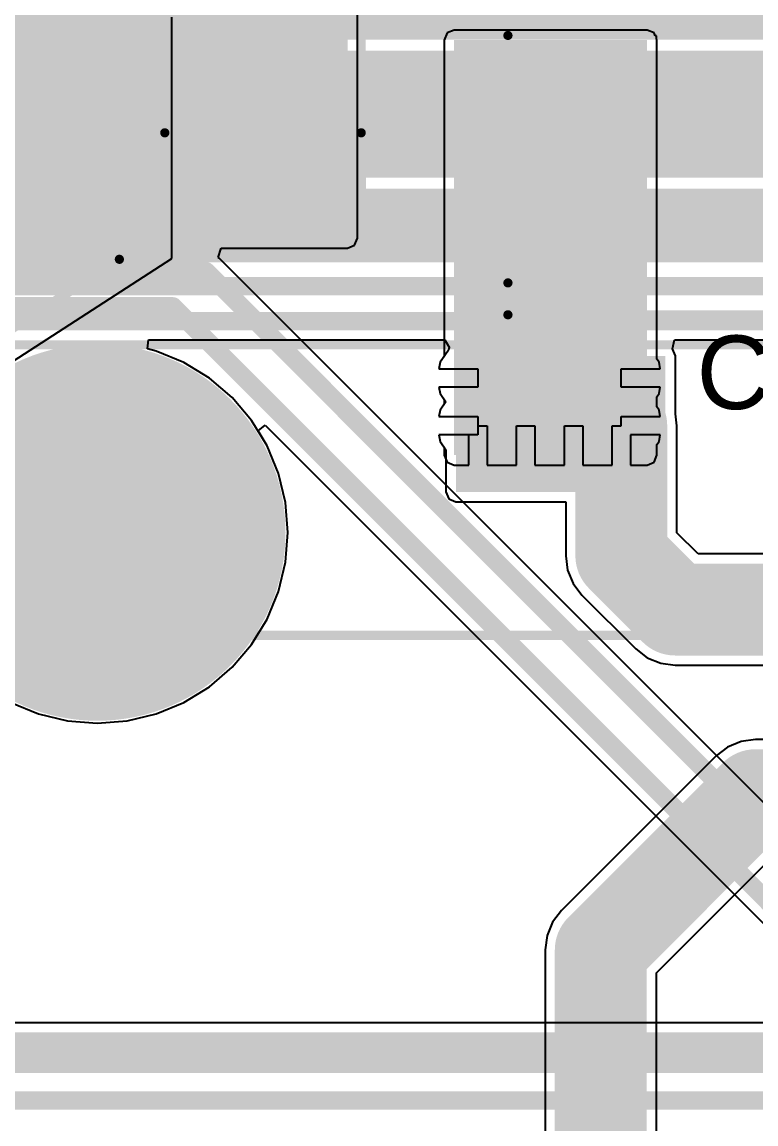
# Model space of a CAD drawing. Header units: millimetres. Extents: x -0.26 to 4.68, y -0.29 to 2.93.
# Drawn here: x 1.587 to 1.986, y 1.853 to 2.453 of the extents above; entities that cross this region are included whole.
import ezdxf

# ---------------------------------------------------------------- set-up
doc = ezdxf.new("R2010")
doc.units = ezdxf.units.MM
doc.header["$MEASUREMENT"] = 0
for name, color, linetype in [('BottomLayer', 5, 'Continuous'), ('BottomSolder', 6, 'Continuous'), ('Mechanical1', 6, 'Continuous'), ('MultiLayer', 9, 'Continuous'), ('PadHoleLayer', 156, 'Continuous'), ('TopLayer', 1, 'Continuous'), ('TopOverlay', 2, 'Continuous'), ('TopPaste', 8, 'Continuous'), ('TopSolder', 216, 'Continuous'), ('ViaHoleLayer', 16, 'Continuous')]:
    doc.layers.add(name, color=color, linetype=linetype)
doc.styles.add('Arial', font='arial.ttf', dxfattribs={"height": 0.2})

# ---------------------------------------------------------------- blocks, each defined once
blk = doc.blocks.new('SMA_17')
at = {"layer": 'TopLayer'}
for points in [[(-0.12795, 0.03346), (-0.02953, 0.03346), (-0.02953, -0.03346), (-0.12795, -0.03346)], [(0.02953, 0.03346), (0.12795, 0.03346), (0.12795, -0.03346), (0.02953, -0.03346)]]:
    blk.add_hatch(color=1, dxfattribs=at).paths.add_polyline_path(points)
at = {"layer": 'TopOverlay'}
for points in [[(-0.175, -0.05597), (-0.12906, -0.05597), (-0.12906, 0.05598), (-0.175, 0.05598)], [(-0.12992, 0.03638), (-0.1022, 0.03638), (-0.1022, 0.05598), (-0.12992, 0.05598)], [(-0.12992, -0.05598), (-0.1022, -0.05598), (-0.1022, -0.03638), (-0.12992, -0.03638)]]:
    blk.add_hatch(color=2, dxfattribs=at).paths.add_polyline_path(points)
at = {"layer": 'TopPaste'}
for points in [[(-0.12795, 0.03346), (-0.02953, 0.03346), (-0.02953, -0.03346), (-0.12795, -0.03346)], [(0.02953, 0.03346), (0.12795, 0.03346), (0.12795, -0.03346), (0.02953, -0.03346)]]:
    blk.add_hatch(color=8, dxfattribs=at).paths.add_polyline_path(points)
at = {"layer": 'TopSolder'}
for points in [[(-0.13195, 0.03746), (-0.02553, 0.03746), (-0.02553, -0.03746), (-0.13195, -0.03746)], [(0.02553, 0.03746), (0.13195, 0.03746), (0.13195, -0.03746), (0.02553, -0.03746)]]:
    blk.add_hatch(color=216, dxfattribs=at).paths.add_polyline_path(points)
at = {"layer": 'TopOverlay', "const_width": 0.005}
for points in [[(-0.10465, 0.05345), (0.08115, 0.05345)], [(0.08115, 0.05345), (0.08115, 0.03985)], [(0.08115, -0.03985), (0.08115, -0.05345)], [(-0.10465, -0.05345), (0.08115, -0.05345)]]:
    blk.add_lwpolyline(points, dxfattribs=at)
at = {"layer": 'TopOverlay', "const_width": 0.0025}
for points in [[(-0.1059, 0.05345, 1), (-0.1034, 0.05345, 1)], [(0.0799, 0.05345, 1), (0.0824, 0.05345, 1)], [(0.0799, 0.05345, 1), (0.0824, 0.05345, 1)], [(0.0799, 0.03985, 1), (0.0824, 0.03985, 1)], [(0.0799, -0.03985, 1), (0.0824, -0.03985, 1)], [(-0.1059, -0.05345, 1), (-0.1034, -0.05345, 1)], [(0.0799, -0.05345, 1), (0.0824, -0.05345, 1)], [(0.0799, -0.05345, 1), (0.0824, -0.05345, 1)]]:
    blk.add_lwpolyline(points, format="xyb", close=True, dxfattribs=at)
blk = doc.blocks.new('ZIO_101954_95')
at = {"layer": 'Mechanical1', "const_width": 0.005}
blk.add_lwpolyline([(-0.719, 0.057), (0.719, 0.057)], dxfattribs=at)
blk = doc.blocks.new('1_5_____RGB_OLED_97')
at = {"layer": 'Mechanical1', "const_width": 0.005}
blk.add_lwpolyline([(0.74, 0.11), (0.74, -1.666)], dxfattribs=at)
blk = doc.blocks.new('SSL0804T_220M_N_100')
at = {"layer": 'TopLayer'}
blk.add_hatch(color=1, dxfattribs=at).paths.add_polyline_path([(-0.26004, 0.05492), (-0.14508, 0.05492), (-0.14508, -0.05492), (-0.26004, -0.05492)])
at = {"layer": 'TopPaste'}
blk.add_hatch(color=8, dxfattribs=at).paths.add_polyline_path([(-0.26004, 0.05492), (-0.14508, 0.05492), (-0.14508, -0.05492), (-0.26004, -0.05492)])
at = {"layer": 'TopSolder'}
blk.add_hatch(color=216, dxfattribs=at).paths.add_polyline_path([(-0.26404, 0.05892), (-0.14108, 0.05892), (-0.14108, -0.05892), (-0.26404, -0.05892)])
at = {"layer": 'TopOverlay', "const_width": 0.005}
blk.add_lwpolyline([(-0.065, 0.18504), (-0.24684, 0.06747)], dxfattribs=at)
at = {"layer": 'TopOverlay', "const_width": 0.0025}
blk.add_lwpolyline([(-0.24809, 0.06747, 1), (-0.24559, 0.06747, 1)], format="xyb", close=True, dxfattribs=at)
blk = doc.blocks.new('C____D_193')
at = {"layer": 'TopLayer'}
for points in [[(-0.16732, 0.05709), (-0.07283, 0.05709), (-0.07283, -0.05709), (-0.16732, -0.05709)], [(0.07283, 0.05709), (0.16732, 0.05709), (0.16732, -0.05709), (0.07283, -0.05709)]]:
    blk.add_hatch(color=1, dxfattribs=at).paths.add_polyline_path(points)
at = {"layer": 'TopPaste'}
for points in [[(-0.16732, 0.05709), (-0.07283, 0.05709), (-0.07283, -0.05709), (-0.16732, -0.05709)], [(0.07283, 0.05709), (0.16732, 0.05709), (0.16732, -0.05709), (0.07283, -0.05709)]]:
    blk.add_hatch(color=8, dxfattribs=at).paths.add_polyline_path(points)
at = {"layer": 'TopSolder'}
for points in [[(-0.17132, 0.06109), (-0.06883, 0.06109), (-0.06883, -0.06109), (-0.17132, -0.06109)], [(0.06883, 0.06109), (0.17132, 0.06109), (0.17132, -0.06109), (0.06883, -0.06109)]]:
    blk.add_hatch(color=216, dxfattribs=at).paths.add_polyline_path(points)
at = {"layer": 'TopOverlay', "const_width": 0.005}
for points in [[(-0.177, 0.099), (-0.177, 0.07)], [(-0.16, 0.084), (-0.193, 0.084)], [(-0.1437, 0.08465), (-0.1437, 0.0673)], [(0.1437, 0.08465), (-0.1437, 0.08465)], [(0.1437, 0.08465), (0.1437, 0.0673)], [(-0.1437, -0.0673), (-0.1437, -0.08465)], [(0.1437, -0.0673), (0.1437, -0.08465)], [(0.1437, -0.08465), (-0.1437, -0.08465)]]:
    blk.add_lwpolyline(points, dxfattribs=at)
at = {"layer": 'TopOverlay', "const_width": 0.0025}
for points in [[(-0.17825, 0.099, 1), (-0.17575, 0.099, 1)], [(-0.19425, 0.084, 1), (-0.19175, 0.084, 1)], [(-0.16125, 0.084, 1), (-0.15875, 0.084, 1)], [(-0.14495, 0.08465, 1), (-0.14245, 0.08465, 1)], [(-0.14495, 0.08465, 1), (-0.14245, 0.08465, 1)], [(0.14245, 0.08465, 1), (0.14495, 0.08465, 1)], [(0.14245, 0.08465, 1), (0.14495, 0.08465, 1)], [(-0.17825, 0.07, 1), (-0.17575, 0.07, 1)], [(-0.14495, 0.0673, 1), (-0.14245, 0.0673, 1)], [(0.14245, 0.0673, 1), (0.14495, 0.0673, 1)], [(-0.14495, -0.0673, 1), (-0.14245, -0.0673, 1)], [(0.14245, -0.0673, 1), (0.14495, -0.0673, 1)], [(-0.14495, -0.08465, 1), (-0.14245, -0.08465, 1)], [(-0.14495, -0.08465, 1), (-0.14245, -0.08465, 1)], [(0.14245, -0.08465, 1), (0.14495, -0.08465, 1)], [(0.14245, -0.08465, 1), (0.14495, -0.08465, 1)]]:
    blk.add_lwpolyline(points, format="xyb", close=True, dxfattribs=at)

msp = doc.modelspace()

# ---------------------------------------------------------------- hatches: boundary and pattern name
at = {"layer": 'BottomLayer'}
for points in [[(1.603, 2.443), (2.106, 2.443), (2.106, 2.499), (1.603, 2.499)], [(1.18282, 2.36795), (2.063, 2.36795), (2.063, 2.437), (1.18282, 2.437)], [(1.823, 2.197), (1.937, 2.197), (1.937, 2.271), (1.823, 2.271)]]:
    msp.add_hatch(color=5, dxfattribs=at).paths.add_polyline_path(points)
h = msp.add_hatch(color=5, dxfattribs=at)
edge = h.paths.add_edge_path()
edge.add_arc((1.62782, 2.17495), 0.09843, 0, 360)
h = msp.add_hatch(color=5, dxfattribs=at)
edge = h.paths.add_edge_path()
edge.add_arc((1.835, 2.259), 0.01181, 0, 360)
h = msp.add_hatch(color=5, dxfattribs=at)
edge = h.paths.add_edge_path()
edge.add_arc((1.861, 2.259), 0.01181, 0, 360)
h = msp.add_hatch(color=5, dxfattribs=at)
edge = h.paths.add_edge_path()
edge.add_arc((1.887, 2.259), 0.01181, 0, 360)
h = msp.add_hatch(color=5, dxfattribs=at)
edge = h.paths.add_edge_path()
edge.add_arc((1.913, 2.259), 0.01181, 0, 360)
h = msp.add_hatch(color=5, dxfattribs=at)
edge = h.paths.add_edge_path()
edge.add_arc((1.835, 2.233), 0.01181, 0, 360)
h = msp.add_hatch(color=5, dxfattribs=at)
edge = h.paths.add_edge_path()
edge.add_arc((1.861, 2.233), 0.01181, 0, 360)
h = msp.add_hatch(color=5, dxfattribs=at)
edge = h.paths.add_edge_path()
edge.add_arc((1.887, 2.233), 0.01181, 0, 360)
h = msp.add_hatch(color=5, dxfattribs=at)
edge = h.paths.add_edge_path()
edge.add_arc((1.913, 2.233), 0.01181, 0, 360)
at = {"layer": 'BottomSolder'}
h = msp.add_hatch(color=6, dxfattribs=at)
edge = h.paths.add_edge_path()
edge.add_arc((1.62782, 2.17495), 0.10243, 0, 360)
h = msp.add_hatch(color=6, dxfattribs=at)
edge = h.paths.add_edge_path()
edge.add_arc((1.835, 2.259), 0.00591, 0, 360)
h = msp.add_hatch(color=6, dxfattribs=at)
edge = h.paths.add_edge_path()
edge.add_arc((1.861, 2.259), 0.00591, 0, 360)
h = msp.add_hatch(color=6, dxfattribs=at)
edge = h.paths.add_edge_path()
edge.add_arc((1.887, 2.259), 0.00591, 0, 360)
h = msp.add_hatch(color=6, dxfattribs=at)
edge = h.paths.add_edge_path()
edge.add_arc((1.913, 2.259), 0.00591, 0, 360)
h = msp.add_hatch(color=6, dxfattribs=at)
edge = h.paths.add_edge_path()
edge.add_arc((1.835, 2.233), 0.00591, 0, 360)
h = msp.add_hatch(color=6, dxfattribs=at)
edge = h.paths.add_edge_path()
edge.add_arc((1.861, 2.233), 0.00591, 0, 360)
h = msp.add_hatch(color=6, dxfattribs=at)
edge = h.paths.add_edge_path()
edge.add_arc((1.887, 2.233), 0.00591, 0, 360)
h = msp.add_hatch(color=6, dxfattribs=at)
edge = h.paths.add_edge_path()
edge.add_arc((1.913, 2.233), 0.00591, 0, 360)
at = {"layer": 'MultiLayer'}
h = msp.add_hatch(color=9, dxfattribs=at)
edge = h.paths.add_edge_path()
edge.add_arc((1.62782, 2.17495), 0.09843, 0, 360)
at = {"layer": 'PadHoleLayer'}
h = msp.add_hatch(color=156, dxfattribs=at)
edge = h.paths.add_edge_path()
edge.add_arc((1.62782, 2.17495), 0.06102, 0, 360)
at = {"layer": 'TopLayer'}
for points in [[(1.507, 2.335), (1.764, 2.335), (1.764, 2.492), (1.507, 2.492)], [(1.927, 2.217), (1.927, 2.44282), (1.822, 2.44282), (1.822, 2.217)]]:
    msp.add_hatch(color=1, dxfattribs=at).paths.add_polyline_path(points)
h = msp.add_hatch(color=1, dxfattribs=at)
edge = h.paths.add_edge_path()
edge.add_arc((1.62782, 2.17495), 0.09843, 0, 360)
h = msp.add_hatch(color=1, dxfattribs=at)
edge = h.paths.add_edge_path()
edge.add_arc((1.835, 2.259), 0.01181, 0, 360)
h = msp.add_hatch(color=1, dxfattribs=at)
edge = h.paths.add_edge_path()
edge.add_arc((1.861, 2.259), 0.01181, 0, 360)
h = msp.add_hatch(color=1, dxfattribs=at)
edge = h.paths.add_edge_path()
edge.add_arc((1.887, 2.259), 0.01181, 0, 360)
h = msp.add_hatch(color=1, dxfattribs=at)
edge = h.paths.add_edge_path()
edge.add_arc((1.913, 2.259), 0.01181, 0, 360)
h = msp.add_hatch(color=1, dxfattribs=at)
edge = h.paths.add_edge_path()
edge.add_arc((1.835, 2.233), 0.01181, 0, 360)
h = msp.add_hatch(color=1, dxfattribs=at)
edge = h.paths.add_edge_path()
edge.add_arc((1.861, 2.233), 0.01181, 0, 360)
h = msp.add_hatch(color=1, dxfattribs=at)
edge = h.paths.add_edge_path()
edge.add_arc((1.887, 2.233), 0.01181, 0, 360)
h = msp.add_hatch(color=1, dxfattribs=at)
edge = h.paths.add_edge_path()
edge.add_arc((1.913, 2.233), 0.01181, 0, 360)
at = {"layer": 'TopSolder'}
h = msp.add_hatch(color=216, dxfattribs=at)
edge = h.paths.add_edge_path()
edge.add_arc((1.62782, 2.17495), 0.10243, 0, 360)
h = msp.add_hatch(color=216, dxfattribs=at)
edge = h.paths.add_edge_path()
edge.add_arc((1.835, 2.259), 0.00591, 0, 360)
h = msp.add_hatch(color=216, dxfattribs=at)
edge = h.paths.add_edge_path()
edge.add_arc((1.861, 2.259), 0.00591, 0, 360)
h = msp.add_hatch(color=216, dxfattribs=at)
edge = h.paths.add_edge_path()
edge.add_arc((1.887, 2.259), 0.00591, 0, 360)
h = msp.add_hatch(color=216, dxfattribs=at)
edge = h.paths.add_edge_path()
edge.add_arc((1.913, 2.259), 0.00591, 0, 360)
h = msp.add_hatch(color=216, dxfattribs=at)
edge = h.paths.add_edge_path()
edge.add_arc((1.835, 2.233), 0.00591, 0, 360)
h = msp.add_hatch(color=216, dxfattribs=at)
edge = h.paths.add_edge_path()
edge.add_arc((1.861, 2.233), 0.00591, 0, 360)
h = msp.add_hatch(color=216, dxfattribs=at)
edge = h.paths.add_edge_path()
edge.add_arc((1.887, 2.233), 0.00591, 0, 360)
h = msp.add_hatch(color=216, dxfattribs=at)
edge = h.paths.add_edge_path()
edge.add_arc((1.913, 2.233), 0.00591, 0, 360)
at = {"layer": 'ViaHoleLayer'}
h = msp.add_hatch(color=16, dxfattribs=at)
edge = h.paths.add_edge_path()
edge.add_arc((1.835, 2.259), 0.00591, 0, 360)
h = msp.add_hatch(color=16, dxfattribs=at)
edge = h.paths.add_edge_path()
edge.add_arc((1.861, 2.259), 0.00591, 0, 360)
h = msp.add_hatch(color=16, dxfattribs=at)
edge = h.paths.add_edge_path()
edge.add_arc((1.887, 2.259), 0.00591, 0, 360)
h = msp.add_hatch(color=16, dxfattribs=at)
edge = h.paths.add_edge_path()
edge.add_arc((1.913, 2.259), 0.00591, 0, 360)
h = msp.add_hatch(color=16, dxfattribs=at)
edge = h.paths.add_edge_path()
edge.add_arc((1.835, 2.233), 0.00591, 0, 360)
h = msp.add_hatch(color=16, dxfattribs=at)
edge = h.paths.add_edge_path()
edge.add_arc((1.861, 2.233), 0.00591, 0, 360)
h = msp.add_hatch(color=16, dxfattribs=at)
edge = h.paths.add_edge_path()
edge.add_arc((1.887, 2.233), 0.00591, 0, 360)
h = msp.add_hatch(color=16, dxfattribs=at)
edge = h.paths.add_edge_path()
edge.add_arc((1.913, 2.233), 0.00591, 0, 360)

# ---------------------------------------------------------------- linework, layer by layer
at = {"layer": 'BottomLayer'}
for p, q in [((1.66846, 2.32402), (1.66846, 2.45529)), ((1.46229, 2.19071), (1.66846, 2.32402)), ((1.65515, 2.27475), (1.65574, 2.27975)), ((1.65574, 2.27975), (1.81699, 2.27975)), ((1.81699, 2.27975), (1.81941, 2.27542)), ((1.94083, 2.27483), (1.942, 2.27975)), ((1.942, 2.27975), (2.0848, 2.27975)), ((1.65988, 2.27362), (1.65515, 2.27475)), ((1.67492, 2.26739), (1.65988, 2.27362)), ((1.8189, 2.27416), (1.81445, 2.26751)), ((1.81917, 2.27483), (1.8189, 2.27416)), ((1.81941, 2.27542), (1.81917, 2.27483)), ((1.94241, 2.271), (1.94083, 2.27483)), ((1.6888, 2.25888), (1.67492, 2.26739)), ((1.81445, 2.26751), (1.81376, 2.264)), ((1.94241, 2.23943), (1.94241, 2.271)), ((1.81376, 2.264), (1.835, 2.264)), ((1.835, 2.264), (1.835, 2.254)), ((1.70118, 2.24831), (1.6888, 2.25888)), ((1.835, 2.254), (1.81376, 2.254)), ((1.81376, 2.254), (1.81445, 2.25049)), ((1.71175, 2.23593), (1.70118, 2.24831)), ((1.81445, 2.25049), (1.81745, 2.246)), ((1.81745, 2.246), (1.81445, 2.24151)), ((1.72026, 2.22205), (1.71175, 2.23593)), ((1.81445, 2.24151), (1.81376, 2.238)), ((1.81376, 2.238), (1.835, 2.238)), ((1.835, 2.238), (1.835, 2.228)), ((1.94326, 2.233), (1.94241, 2.23943)), ((1.94326, 2.17482), (1.94326, 2.233)), ((1.835, 2.228), (1.81376, 2.228)), ((1.81376, 2.228), (1.81445, 2.22449)), ((1.81445, 2.22449), (1.81759, 2.2198)), ((1.72649, 2.20701), (1.72026, 2.22205)), ((1.81759, 2.2198), (1.81759, 2.197)), ((1.73029, 2.19118), (1.72649, 2.20701)), ((1.81759, 2.197), (1.81917, 2.19317)), ((1.73157, 2.17495), (1.73029, 2.19118)), ((1.81917, 2.19317), (1.823, 2.19159)), ((1.823, 2.19159), (1.88274, 2.19159)), ((1.88274, 2.19159), (1.88274, 2.16229)), ((1.73029, 2.15872), (1.73157, 2.17495)), ((1.95482, 2.16326), (1.94326, 2.17482)), ((1.72649, 2.14289), (1.73029, 2.15872)), ((1.88274, 2.16229), (1.88377, 2.15446)), ((2.336, 2.16326), (1.95482, 2.16326)), ((1.88377, 2.15446), (1.88679, 2.14716)), ((1.88679, 2.14716), (1.8916, 2.14089)), ((1.72026, 2.12785), (1.72649, 2.14289)), ((1.8916, 2.14089), (1.92089, 2.1116)), ((1.71175, 2.11397), (1.72026, 2.12785)), ((1.70118, 2.10159), (1.71175, 2.11397)), ((1.92089, 2.1116), (1.92089, 2.1116)), ((1.92089, 2.1116), (1.92716, 2.10679)), ((1.92716, 2.10679), (1.93446, 2.10377)), ((1.6888, 2.09102), (1.70118, 2.10159)), ((1.93446, 2.10377), (1.94229, 2.10274)), ((1.94229, 2.10274), (1.94229, 2.10274)), ((1.94229, 2.10274), (2.32347, 2.10274)), ((1.67492, 2.08251), (1.6888, 2.09102)), ((1.58072, 2.08251), (1.59576, 2.07628)), ((1.65988, 2.07628), (1.67492, 2.08251)), ((1.59576, 2.07628), (1.61159, 2.07248)), ((1.64405, 2.07248), (1.65988, 2.07628)), ((1.61159, 2.07248), (1.62782, 2.0712)), ((1.62782, 2.0712), (1.64405, 2.07248)), ((1.986, 2.06226), (1.97817, 2.06123)), ((2.144, 2.06226), (1.986, 2.06226)), ((1.97087, 2.05821), (1.9646, 2.0534)), ((1.97817, 2.06123), (1.97087, 2.05821)), ((1.9646, 2.0534), (1.88043, 1.96922)), ((1.93208, 1.93529), (1.99853, 2.00174)), ((1.88043, 1.96922), (1.87562, 1.96295)), ((1.87562, 1.96295), (1.87259, 1.95565)), ((1.87259, 1.95565), (1.87156, 1.94782)), ((1.87156, 1.94782), (1.87156, 1.79395)), ((1.93208, 1.79395), (1.93208, 1.93529))]:
    msp.add_line(p, q, dxfattribs=at)
for points, const_width in [([(1.2563, 2.34195), (2.29995, 2.34195)], 0.04), ([(1.52682, 2.30895), (2.17805, 2.30895)], 0.01), ([(1.54482, 2.28995), (2.08914, 2.28995)], 0.01), ([(1.913, 2.16229), (1.913, 2.233)], 0.05), ([(1.913, 2.16229), (1.94229, 2.133)], 0.05), ([(1.94229, 2.133), (2.336, 2.133)], 0.05), ([(1.90182, 1.94782), (1.986, 2.032)], 0.05), ([(1.986, 2.032), (2.144, 2.032)], 0.05), ([(1.90182, 1.79395), (1.90182, 1.94782)], 0.05)]:
    msp.add_lwpolyline(points, dxfattribs=dict(at, const_width=const_width))
at = {"layer": 'BottomLayer', "const_width": 0.025}
for points in [[(1.9005, 2.233, 1), (1.9255, 2.233, 1)], [(1.9005, 2.16229, 1), (1.9255, 2.16229, 1)], [(1.9005, 2.16229, 1), (1.9255, 2.16229, 1)], [(1.92979, 2.133, 1), (1.95479, 2.133, 1)], [(1.92979, 2.133, 1), (1.95479, 2.133, 1)], [(1.9735, 2.032, 1), (1.9985, 2.032, 1)], [(1.9735, 2.032, 1), (1.9985, 2.032, 1)], [(1.88932, 1.94782, 1), (1.91432, 1.94782, 1)], [(1.88932, 1.94782, 1), (1.91432, 1.94782, 1)]]:
    msp.add_lwpolyline(points, format="xyb", close=True, dxfattribs=at)
at = {"layer": 'TopLayer'}
for p, q in [((1.76941, 2.335), (1.76941, 2.46549)), ((1.66846, 2.32402), (1.66846, 2.45529)), ((1.81817, 2.44665), (1.81659, 2.44282)), ((1.822, 2.44823), (1.81817, 2.44665)), ((1.927, 2.44823), (1.822, 2.44823)), ((1.93083, 2.44665), (1.927, 2.44823)), ((1.93147, 2.44509), (1.93083, 2.44665)), ((1.81659, 2.44282), (1.81659, 2.2707)), ((1.93217, 2.44509), (1.93147, 2.44509)), ((1.93217, 2.44342), (1.93217, 2.44509)), ((1.93241, 2.44282), (1.93217, 2.44342)), ((1.93241, 2.26921), (1.93241, 2.44282)), ((1.76783, 2.33117), (1.76941, 2.335)), ((1.69364, 2.32459), (1.69516, 2.32959)), ((1.69516, 2.32959), (1.764, 2.32959)), ((1.764, 2.32959), (1.76783, 2.33117)), ((1.46229, 2.19071), (1.66846, 2.32402)), ((1.69421, 2.32421), (1.69364, 2.32459)), ((2.05222, 1.9662), (1.69421, 2.32421)), ((1.81445, 2.26751), (1.81376, 2.264)), ((1.81659, 2.2707), (1.81445, 2.26751)), ((1.93355, 2.26751), (1.93241, 2.26921)), ((1.93424, 2.264), (1.93355, 2.26751)), ((1.81376, 2.264), (1.835, 2.264)), ((1.835, 2.264), (1.835, 2.254)), ((1.913, 2.254), (1.913, 2.264)), ((1.913, 2.264), (1.93424, 2.264)), ((1.835, 2.254), (1.81376, 2.254)), ((1.81376, 2.254), (1.81445, 2.25049)), ((1.93424, 2.254), (1.913, 2.254)), ((1.93355, 2.25049), (1.93424, 2.254)), ((1.81445, 2.25049), (1.81659, 2.2473)), ((1.93241, 2.24879), (1.93355, 2.25049)), ((1.93241, 2.24321), (1.93241, 2.24879)), ((1.81659, 2.2447), (1.81445, 2.24151)), ((1.81659, 2.2473), (1.81659, 2.2447)), ((1.93355, 2.24151), (1.93241, 2.24321)), ((1.81445, 2.24151), (1.81376, 2.238)), ((1.81376, 2.238), (1.835, 2.238)), ((1.835, 2.238), (1.835, 2.233)), ((1.913, 2.233), (1.913, 2.238)), ((1.913, 2.238), (1.93424, 2.238)), ((1.93424, 2.238), (1.93355, 2.24151)), ((1.7153, 2.23014), (1.71925, 2.23326)), ((1.72026, 2.22205), (1.7153, 2.23014)), ((1.71925, 2.23326), (2.0234, 1.92911)), ((1.835, 2.233), (1.84, 2.233)), ((1.84, 2.233), (1.84, 2.21159)), ((1.856, 2.21159), (1.856, 2.233)), ((1.856, 2.233), (1.866, 2.233)), ((1.866, 2.233), (1.866, 2.21159)), ((1.882, 2.21159), (1.882, 2.233)), ((1.882, 2.233), (1.892, 2.233)), ((1.892, 2.233), (1.892, 2.21159)), ((1.908, 2.21159), (1.908, 2.233)), ((1.908, 2.233), (1.913, 2.233)), ((1.83, 2.228), (1.81376, 2.228)), ((1.81376, 2.228), (1.81445, 2.22449)), ((1.81445, 2.22449), (1.81659, 2.2213)), ((1.83, 2.21159), (1.83, 2.228)), ((1.93424, 2.228), (1.918, 2.228)), ((1.918, 2.228), (1.918, 2.21159)), ((1.93241, 2.22279), (1.93355, 2.22449)), ((1.93355, 2.22449), (1.93424, 2.228)), ((1.72649, 2.20701), (1.72026, 2.22205)), ((1.81659, 2.2213), (1.81659, 2.217)), ((1.93241, 2.217), (1.93241, 2.22279)), ((1.81659, 2.217), (1.81817, 2.21317)), ((1.81817, 2.21317), (1.822, 2.21159)), ((1.927, 2.21159), (1.93083, 2.21317)), ((1.93083, 2.21317), (1.93241, 2.217)), ((1.73029, 2.19118), (1.72649, 2.20701)), ((1.822, 2.21159), (1.83, 2.21159)), ((1.84, 2.21159), (1.856, 2.21159)), ((1.866, 2.21159), (1.882, 2.21159)), ((1.892, 2.21159), (1.908, 2.21159)), ((1.918, 2.21159), (1.927, 2.21159)), ((1.73157, 2.17495), (1.73029, 2.19118)), ((1.73029, 2.15872), (1.73157, 2.17495)), ((1.72649, 2.14289), (1.73029, 2.15872)), ((1.72026, 2.12785), (1.72649, 2.14289)), ((1.71175, 2.11397), (1.72026, 2.12785)), ((1.70118, 2.10159), (1.71175, 2.11397)), ((1.6888, 2.09102), (1.70118, 2.10159)), ((1.67492, 2.08251), (1.6888, 2.09102)), ((1.58072, 2.08251), (1.59576, 2.07628)), ((1.65988, 2.07628), (1.67492, 2.08251)), ((1.59576, 2.07628), (1.61159, 2.07248)), ((1.64405, 2.07248), (1.65988, 2.07628)), ((1.61159, 2.07248), (1.62782, 2.0712)), ((1.62782, 2.0712), (1.64405, 2.07248)), ((2.00998, 1.90826), (1.41158, 1.90826))]:
    msp.add_line(p, q, dxfattribs=at)
for points, const_width in [([(1.561, 2.317), (1.687, 2.317)], 0.01), ([(1.687, 2.317), (2.048, 1.956)], 0.01), ([(1.57195, 2.29795), (1.66898, 2.29795)], 0.01), ([(1.66898, 2.29795), (2.03061, 1.93632)], 0.01), ([(1.40482, 1.89195), (2.02482, 1.89195)], 0.022), ([(1.32482, 1.86595), (2.72114, 1.86595)], 0.01)]:
    msp.add_lwpolyline(points, dxfattribs=dict(at, const_width=const_width))
at = {"layer": 'TopLayer', "const_width": 0.005}
for points in [[(1.6845, 2.317, 1), (1.6895, 2.317, 1)], [(1.6845, 2.317, 1), (1.6895, 2.317, 1)], [(1.66648, 2.29795, 1), (1.67148, 2.29795, 1)], [(1.66648, 2.29795, 1), (1.67148, 2.29795, 1)]]:
    msp.add_lwpolyline(points, format="xyb", close=True, dxfattribs=at)

# ---------------------------------------------------------------- block references
for name, p, rotation in [('SMA_17', (1.718, 2.497), 90), ('SSL0804T_220M_N_100', (1.393, 2.391), 180), ('C____D_193', (1.995, 2.378), 180), ('1_5_____RGB_OLED_97', (1.46682, 1.37895), 90)]:
    msp.add_blockref(name, p, dxfattribs=dict(rotation=rotation))
msp.add_blockref('ZIO_101954_95', (2.245, 2.22))

# ---------------------------------------------------------------- texts
at = {"layer": 'TopOverlay', "style": 'Arial'}
msp.add_text('C8', height=0.04, dxfattribs=at).set_placement((1.95393, 2.24206))

doc.saveas('drawing.dxf')
